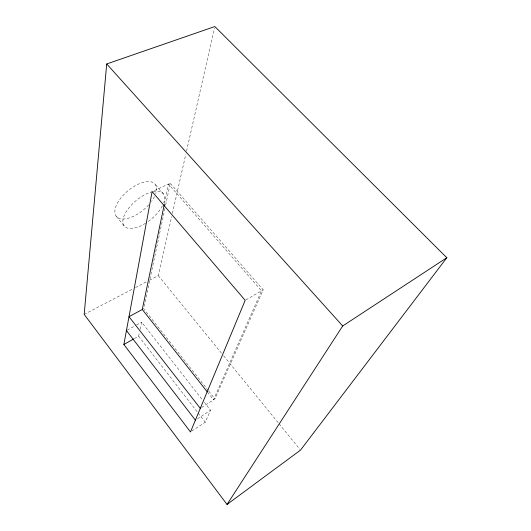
<?xml version="1.0" encoding="UTF-8"?>
<svg xmlns="http://www.w3.org/2000/svg" width="531" height="531" viewBox="0 0 531 531"><rect width="100%" height="100%" fill="white"/><g stroke="black" fill="none" stroke-linecap="round" stroke-linejoin="round"><path stroke-width="0.4" stroke-dasharray="2.65 1.99" d="M164.497 203.499L168.566 184.078L261.491 290.835L213.522 399.81L207.886 392.661M164.949 208.391L143.655 308.737L208.238 390.484M165.639 205.152L170.272 183.301L152.882 191.233M134.416 338.566L138.631 336.196L139.467 332.293M140.131 329.18L141.638 322.164L202.384 399.797M149.476 280.229L158.278 275.622L171.679 216.588M172.409 213.356L185.81 154.322M186.54 151.089L214.438 28.17M201.607 407.516L214.902 398.92L263.184 289.853L170.272 183.301M191.83 431.066L205.231 422.211L210.555 410.237L204.428 402.412M197.459 418.8L210.555 410.237M245.886 299.909L263.184 289.853M127.168 330.156L135.85 325.357M136.573 324.959L141.638 322.164M84.183 314.398L132.604 289.063M135.538 287.523L146.543 281.769M155.556 184.821L163.654 194.22M116.375 216.422L124.261 226.04M158.278 275.622L221.553 353.248M223.644 355.816L278.556 423.174M279.074 423.818L299.995 449.478M208.749 391.135L214.902 398.92M138.631 336.196L197.665 412.441M198.169 413.091L205.231 422.211M148.687 204.88A25.196 12.306 -39.9 0 1 116.143 216.117A25.196 12.306 -39.9 0 1 135.047 185.837A25.196 12.306 -39.9 0 1 155.769 193.536M154.481 196.603A25.196 12.306 -39.9 0 1 151.561 201.355M153.194 191.545A25.349 11.981 -39.9 0 1 163.727 202.822M162.4 205.869A25.349 11.981 -39.9 0 1 146.211 222.861M145.554 223.272A25.349 11.981 -39.9 0 1 123.146 218.905A25.349 11.981 -39.9 0 1 152.477 191.704"/><path stroke-width="0.8" d="M106.711 63.959L84.183 314.398L227.036 504.45L300.519 450.122L446.817 257.721L214.809 26.55L106.711 63.959L342.701 325.974L227.036 504.45M123.862 344.486L152.131 191.578L245.176 300.32L190.49 431.955L123.862 344.486L133.712 338.957M200.287 408.372L129.006 316.688L142.275 309.487L164.325 204.309M342.701 325.974L446.817 257.721M142.275 309.487L207.369 392.011M126.444 330.554L195.388 420.147"/></g></svg>
